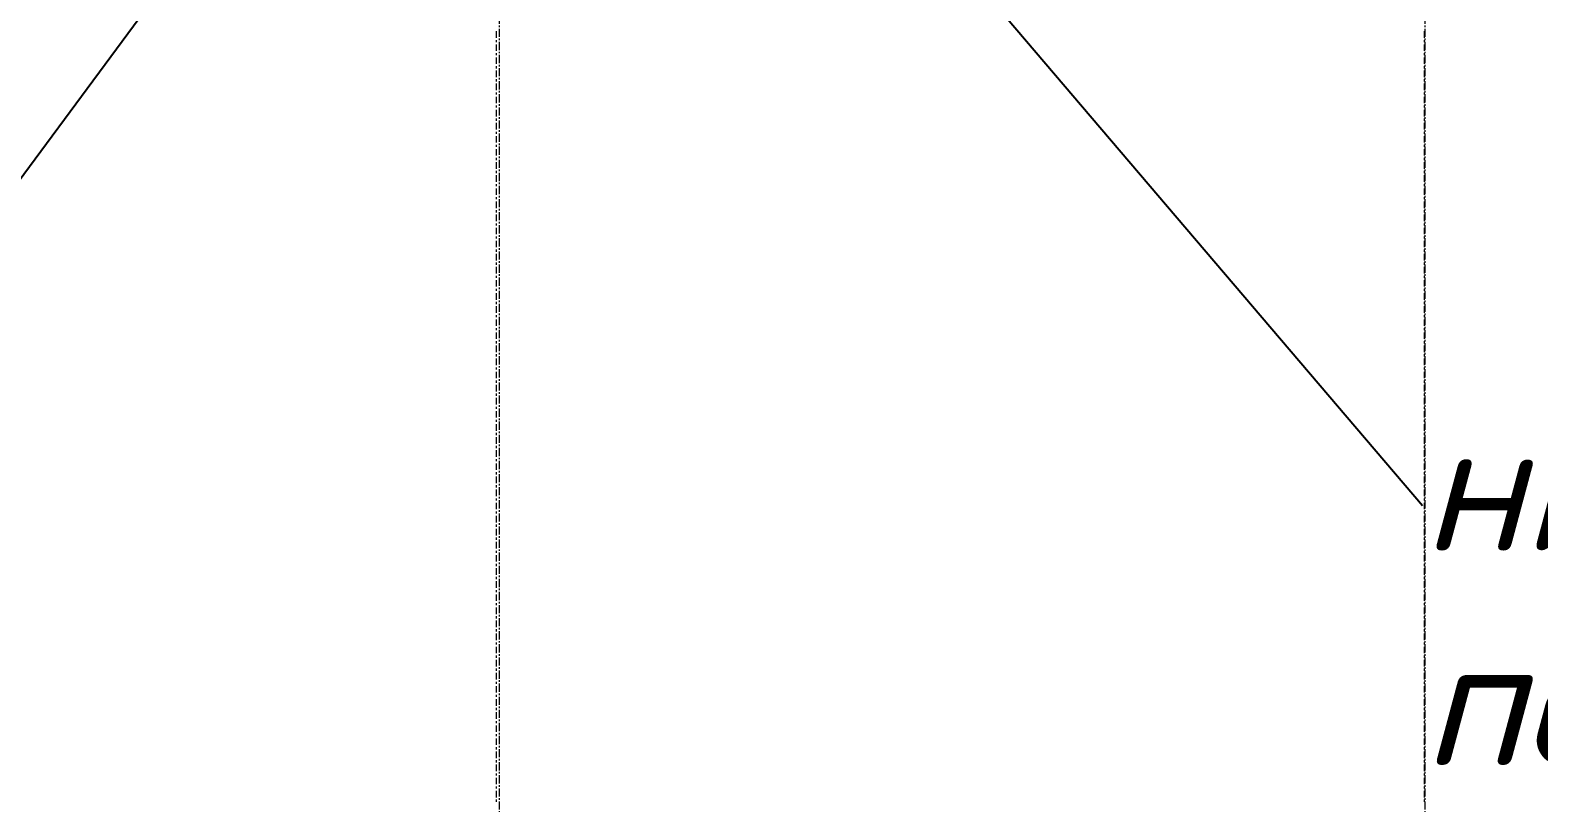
# Model space of a CAD drawing. Header units: millimetres. Extents: x -10178924 to 11692288, y -947381 to 58396.
# Drawn here: x 763454 to 766379, y -830590 to -829091 of the extents above; entities that cross this region are included whole.
import ezdxf

# ---------------------------------------------------------------- set-up
doc = ezdxf.new("R2010")
doc.units = ezdxf.units.MM
doc.linetypes.add('осевая', pattern=[50.8, 31.75, -6.35, 6.35, -6.35])
doc.layers.add('PDF _Размеры осевые', color=7, linetype='Continuous', true_color=0x5d6970)
doc.layers.add('Размеры осевые', color=153, linetype='Continuous', lineweight=9)
doc.layers.add('Текст 0.09', color=250, linetype='Continuous', lineweight=5)
doc.layers.add('ТЗК_ХВС_тонкая', color=7, linetype='Continuous', lineweight=9, true_color=0x005387)
doc.styles.add('НТПИ_ТИ', font='isocpeui.ttf', dxfattribs={"height": 250})

# ---------------------------------------------------------------- blocks, each defined once
blk = doc.blocks.new('A$C5282721b')
at = {"layer": 'Размеры осевые', "color": 251, "linetype": 'осевая', "ltscale": 0.5, "transparency": 33554687}
for p, q in [((42005.07, -52200), (42005.07, -40100)), ((43800, -52200), (43800, -40100))]:
    blk.add_line(p, q, dxfattribs=at)
at = {"layer": 'Текст 0.09', "color": 7, "linetype": 'ByBlock', "lineweight": -2, "ltscale": 100, "transparency": 33554687}
blk.add_line((43794.462, -49222.349), (43794.822, -49222.349), dxfattribs=at)
blk.add_line((43794.462, -49222.349), (43794.822, -49222.349), dxfattribs=at)
blk.add_lwpolyline([(42951.944, -48233.388), (43794.462, -49222.349)], dxfattribs=at)
blk.add_lwpolyline([(42951.944, -48233.388), (43794.462, -49222.349)], dxfattribs=at)
at = {"layer": 'ТЗК_ХВС_тонкая', "linetype": 'ByBlock', "lineweight": -2, "ltscale": 75, "transparency": 33554687}
blk.add_lwpolyline([(41724.505, -47711.362), (40957.746, -48749.162)], dxfattribs=at)
blk.add_lwpolyline([(41724.505, -47711.362), (40957.746, -48749.162)], dxfattribs=at)
at = {"layer": 'Текст 0.09', "color": 7, "ltscale": 100, "transparency": 33554687, "insert": (43794.912, -49059.849), "char_height": 250, "attachment_point": 1, "style": 'НТПИ_ТИ'}
blk.add_mtext('ниша для выпуска\\Pполивочного крана', dxfattribs=at)
blk.add_mtext('ниша для выпуска\\Pполивочного крана', dxfattribs=at)

msp = doc.modelspace()

# ---------------------------------------------------------------- linework, layer by layer
at = {"layer": 'PDF _Размеры осевые', "lineweight": 9}
for points in [[(764357.7, -829105.8), (764357.7, -829093.1)], [(764357.7, -829114.3), (764357.7, -829110.1)], [(764357.7, -829131.2), (764357.7, -829118.5)], [(766156.9, -829105.8), (766156.9, -829093.1)], [(766156.9, -829114.3), (766156.9, -829110.1)], [(766156.9, -829131.2), (766156.9, -829118.5)], [(764357.7, -829139.7), (764357.7, -829135.5)], [(764357.7, -829156.6), (764357.7, -829143.9)], [(766156.9, -829139.7), (766156.9, -829135.5)], [(766156.9, -829156.6), (766156.9, -829143.9)], [(764357.7, -829165.1), (764357.7, -829160.9)], [(764357.7, -829182), (764357.7, -829169.3)], [(766156.9, -829165.1), (766156.9, -829160.9)], [(766156.9, -829182), (766156.9, -829169.3)], [(764357.7, -829190.5), (764357.7, -829186.3)], [(764357.7, -829207.4), (764357.7, -829194.7)], [(766156.9, -829190.5), (766156.9, -829186.3)], [(766156.9, -829207.4), (766156.9, -829194.7)], [(764357.7, -829215.9), (764357.7, -829211.7)], [(764357.7, -829232.8), (764357.7, -829220.1)], [(766156.9, -829215.9), (766156.9, -829211.7)], [(766156.9, -829232.8), (766156.9, -829220.1)], [(764357.7, -829241.3), (764357.7, -829237.1)], [(764357.7, -829258.2), (764357.7, -829245.5)], [(764357.7, -829266.7), (764357.7, -829262.5)], [(766156.9, -829241.3), (766156.9, -829237.1)], [(766156.9, -829258.2), (766156.9, -829245.5)], [(766156.9, -829266.7), (766156.9, -829262.5)], [(764357.7, -829283.6), (764357.7, -829270.9)], [(764357.7, -829292.1), (764357.7, -829287.9)], [(766156.9, -829283.6), (766156.9, -829270.9)], [(766156.9, -829292.1), (766156.9, -829287.9)], [(764357.7, -829309), (764357.7, -829296.3)], [(764357.7, -829317.5), (764357.7, -829313.3)], [(764357.7, -829334.4), (764357.7, -829321.7)], [(766156.9, -829309), (766156.9, -829296.3)], [(766156.9, -829317.5), (766156.9, -829313.3)], [(766156.9, -829334.4), (766156.9, -829321.7)], [(764357.7, -829342.9), (764357.7, -829338.7)], [(764357.7, -829359.8), (764357.7, -829347.1)], [(766156.9, -829342.9), (766156.9, -829338.7)], [(766156.9, -829359.8), (766156.9, -829347.1)], [(764357.7, -829368.3), (764357.7, -829364.1)], [(764357.7, -829385.2), (764357.7, -829372.5)], [(766156.9, -829368.3), (766156.9, -829364.1)], [(766156.9, -829385.2), (766156.9, -829372.5)], [(764357.7, -829393.7), (764357.7, -829389.5)], [(764357.7, -829410.6), (764357.7, -829397.9)], [(766156.9, -829393.7), (766156.9, -829389.5)], [(766156.9, -829410.6), (766156.9, -829397.9)], [(764357.7, -829419.1), (764357.7, -829414.9)], [(764357.7, -829436), (764357.7, -829423.3)], [(764357.7, -829444.5), (764357.7, -829440.3)], [(766156.9, -829419.1), (766156.9, -829414.9)], [(766156.9, -829436), (766156.9, -829423.3)], [(766156.9, -829444.5), (766156.9, -829440.3)], [(764357.7, -829461.4), (764357.7, -829448.7)], [(764357.7, -829469.9), (764357.7, -829465.7)], [(766156.9, -829461.4), (766156.9, -829448.7)], [(766156.9, -829469.9), (766156.9, -829465.7)], [(764357.7, -829486.8), (764357.7, -829474.1)], [(764357.7, -829495.3), (764357.7, -829491.1)], [(766156.9, -829486.8), (766156.9, -829474.1)], [(766156.9, -829495.3), (766156.9, -829491.1)], [(764357.7, -829512.2), (764357.7, -829499.5)], [(764357.7, -829520.7), (764357.7, -829516.5)], [(764357.7, -829537.6), (764357.7, -829524.9)], [(766156.9, -829512.2), (766156.9, -829499.5)], [(766156.9, -829520.7), (766156.9, -829516.5)], [(766156.9, -829537.6), (766156.9, -829524.9)], [(764357.7, -829546.1), (764357.7, -829541.9)], [(764357.7, -829563), (764357.7, -829550.3)], [(766156.9, -829546.1), (766156.9, -829541.9)], [(766156.9, -829563), (766156.9, -829550.3)], [(764357.7, -829571.5), (764357.7, -829567.3)], [(764357.7, -829588.4), (764357.7, -829575.7)], [(766156.9, -829571.5), (766156.9, -829567.3)], [(766156.9, -829588.4), (766156.9, -829575.7)], [(764357.7, -829596.9), (764357.7, -829592.7)], [(764357.7, -829613.8), (764357.7, -829601.1)], [(766156.9, -829596.9), (766156.9, -829592.7)], [(766156.9, -829613.8), (766156.9, -829601.1)], [(764357.7, -829622.3), (764357.7, -829618.1)], [(764357.7, -829639.2), (764357.7, -829626.5)], [(764357.7, -829647.7), (764357.7, -829643.5)], [(766156.9, -829622.3), (766156.9, -829618.1)], [(766156.9, -829639.2), (766156.9, -829626.5)], [(766156.9, -829647.7), (766156.9, -829643.5)], [(764357.7, -829664.6), (764357.7, -829651.9)], [(764357.7, -829673.1), (764357.7, -829668.9)], [(766156.9, -829664.6), (766156.9, -829651.9)], [(766156.9, -829673.1), (766156.9, -829668.9)], [(764357.7, -829690), (764357.7, -829677.3)], [(764357.7, -829698.5), (764357.7, -829694.3)], [(764357.7, -829715.4), (764357.7, -829702.7)], [(766156.9, -829690), (766156.9, -829677.3)], [(766156.9, -829698.5), (766156.9, -829694.3)], [(766156.9, -829715.4), (766156.9, -829702.7)], [(764357.7, -829723.9), (764357.7, -829719.7)], [(764357.7, -829740.8), (764357.7, -829728.1)], [(766156.9, -829723.9), (766156.9, -829719.7)], [(766156.9, -829740.8), (766156.9, -829728.1)], [(764357.7, -829749.3), (764357.7, -829745.1)], [(764357.7, -829766.2), (764357.7, -829753.5)], [(766156.9, -829749.3), (766156.9, -829745.1)], [(766156.9, -829766.2), (766156.9, -829753.5)], [(764357.7, -829774.7), (764357.7, -829770.5)], [(764357.7, -829791.6), (764357.7, -829778.9)], [(766156.9, -829774.7), (766156.9, -829770.5)], [(766156.9, -829791.6), (766156.9, -829778.9)], [(764357.7, -829800.1), (764357.7, -829795.9)], [(764357.7, -829817), (764357.7, -829804.3)], [(766156.9, -829800.1), (766156.9, -829795.9)], [(766156.9, -829817), (766156.9, -829804.3)], [(764357.7, -829825.5), (764357.7, -829821.3)], [(764357.7, -829842.4), (764357.7, -829829.7)], [(764357.7, -829850.9), (764357.7, -829846.7)], [(766156.9, -829825.5), (766156.9, -829821.3)], [(766156.9, -829842.4), (766156.9, -829829.7)], [(766156.9, -829850.9), (766156.9, -829846.7)], [(764357.7, -829867.8), (764357.7, -829855.1)], [(764357.7, -829876.3), (764357.7, -829872.1)], [(766156.9, -829867.8), (766156.9, -829855.1)], [(766156.9, -829876.3), (766156.9, -829872.1)], [(764357.7, -829893.2), (764357.7, -829880.5)], [(764357.7, -829901.7), (764357.7, -829897.5)], [(764357.7, -829918.6), (764357.7, -829905.9)], [(766156.9, -829893.2), (766156.9, -829880.5)], [(766156.9, -829901.7), (766156.9, -829897.5)], [(766156.9, -829918.6), (766156.9, -829905.9)], [(764357.7, -829927.1), (764357.7, -829922.9)], [(764357.7, -829944), (764357.7, -829931.3)], [(766156.9, -829927.1), (766156.9, -829922.9)], [(766156.9, -829944), (766156.9, -829931.3)], [(764357.7, -829952.5), (764357.7, -829948.3)], [(764357.7, -829969.4), (764357.7, -829956.7)], [(766156.9, -829952.5), (766156.9, -829948.3)], [(766156.9, -829969.4), (766156.9, -829956.7)], [(764357.7, -829977.9), (764357.7, -829973.7)], [(764357.7, -829994.8), (764357.7, -829982.1)], [(766156.9, -829977.9), (766156.9, -829973.7)], [(766156.9, -829994.8), (766156.9, -829982.1)], [(764357.7, -830003.3), (764357.7, -829999.1)], [(764357.7, -830020.2), (764357.7, -830007.5)], [(764357.7, -830028.7), (764357.7, -830024.5)], [(766156.9, -830003.3), (766156.9, -829999.1)], [(766156.9, -830020.2), (766156.9, -830007.5)], [(766156.9, -830028.7), (766156.9, -830024.5)], [(764357.7, -830045.6), (764357.7, -830032.9)], [(764357.7, -830054.1), (764357.7, -830049.9)], [(766156.9, -830045.6), (766156.9, -830032.9)], [(766156.9, -830054.1), (766156.9, -830049.9)], [(764357.7, -830071), (764357.7, -830058.3)], [(764357.7, -830079.5), (764357.7, -830075.3)], [(764357.7, -830096.4), (764357.7, -830083.7)], [(766156.9, -830071), (766156.9, -830058.3)], [(766156.9, -830079.5), (766156.9, -830075.3)], [(766156.9, -830096.4), (766156.9, -830083.7)], [(764357.7, -830104.9), (764357.7, -830100.7)], [(764357.7, -830121.8), (764357.7, -830109.1)], [(766156.9, -830104.9), (766156.9, -830100.7)], [(766156.9, -830121.8), (766156.9, -830109.1)], [(764357.7, -830130.3), (764357.7, -830126.1)], [(764357.7, -830147.2), (764357.7, -830134.5)], [(766156.9, -830130.3), (766156.9, -830126.1)], [(766156.9, -830147.2), (766156.9, -830134.5)], [(764357.7, -830155.7), (764357.7, -830151.5)], [(764357.7, -830172.6), (764357.7, -830159.9)], [(766156.9, -830155.7), (766156.9, -830151.5)], [(766156.9, -830172.6), (766156.9, -830159.9)], [(764357.7, -830181.1), (764357.7, -830176.9)], [(764357.7, -830198), (764357.7, -830185.3)], [(766156.9, -830181.1), (766156.9, -830176.9)], [(766156.9, -830198), (766156.9, -830185.3)], [(764357.7, -830206.5), (764357.7, -830202.3)], [(764357.7, -830223.4), (764357.7, -830210.7)], [(764357.7, -830231.9), (764357.7, -830227.7)], [(766156.9, -830206.5), (766156.9, -830202.3)], [(766156.9, -830223.4), (766156.9, -830210.7)], [(766156.9, -830231.9), (766156.9, -830227.7)], [(764357.7, -830248.8), (764357.7, -830236.1)], [(764357.7, -830257.3), (764357.7, -830253.1)], [(766156.9, -830248.8), (766156.9, -830236.1)], [(766156.9, -830257.3), (766156.9, -830253.1)], [(764357.7, -830274.2), (764357.7, -830261.5)], [(764357.7, -830282.7), (764357.7, -830278.5)], [(764357.7, -830299.6), (764357.7, -830286.9)], [(766156.9, -830274.2), (766156.9, -830261.5)], [(766156.9, -830282.7), (766156.9, -830278.5)], [(766156.9, -830299.6), (766156.9, -830286.9)], [(764357.7, -830308.1), (764357.7, -830303.9)], [(764357.7, -830325), (764357.7, -830312.3)], [(766156.9, -830308.1), (766156.9, -830303.9)], [(766156.9, -830325), (766156.9, -830312.3)], [(764357.7, -830333.5), (764357.7, -830329.3)], [(764357.7, -830350.4), (764357.7, -830337.7)], [(766156.9, -830333.5), (766156.9, -830329.3)], [(766156.9, -830350.4), (766156.9, -830337.7)], [(764357.7, -830358.9), (764357.7, -830354.7)], [(764357.7, -830375.8), (764357.7, -830363.1)], [(766156.9, -830358.9), (766156.9, -830354.7)], [(766156.9, -830375.8), (766156.9, -830363.1)], [(764357.7, -830384.3), (764357.7, -830380.1)], [(764357.7, -830401.2), (764357.7, -830388.5)], [(764357.7, -830409.7), (764357.7, -830405.5)], [(766156.9, -830384.3), (766156.9, -830380.1)], [(766156.9, -830401.2), (766156.9, -830388.5)], [(766156.9, -830409.7), (766156.9, -830405.5)], [(764357.7, -830426.6), (764357.7, -830413.9)], [(764357.7, -830435.1), (764357.7, -830430.9)], [(766156.9, -830426.6), (766156.9, -830413.9)], [(766156.9, -830435.1), (766156.9, -830430.9)], [(764357.7, -830452), (764357.7, -830439.3)], [(764357.7, -830460.5), (764357.7, -830456.3)], [(766156.9, -830452), (766156.9, -830439.3)], [(766156.9, -830460.5), (766156.9, -830456.3)], [(764357.7, -830477.4), (764357.7, -830464.7)], [(764357.7, -830485.9), (764357.7, -830481.7)], [(764357.7, -830502.8), (764357.7, -830490.1)], [(766156.9, -830477.4), (766156.9, -830464.7)], [(766156.9, -830485.9), (766156.9, -830481.7)], [(766156.9, -830502.8), (766156.9, -830490.1)], [(764357.7, -830511.3), (764357.7, -830507.1)], [(764357.7, -830528.2), (764357.7, -830515.5)], [(766156.9, -830511.3), (766156.9, -830507.1)], [(766156.9, -830528.2), (766156.9, -830515.5)], [(764357.7, -830536.7), (764357.7, -830532.5)], [(764357.7, -830553.6), (764357.7, -830540.9)], [(766156.9, -830536.7), (766156.9, -830532.5)], [(766156.9, -830553.6), (766156.9, -830540.9)], [(764357.7, -830562.1), (764357.7, -830557.9)], [(764357.7, -830579), (764357.7, -830566.3)], [(766156.9, -830562.1), (766156.9, -830557.9)], [(766156.9, -830579), (766156.9, -830566.3)], [(764357.7, -830587.5), (764357.7, -830583.3)], [(766156.9, -830587.5), (766156.9, -830583.3)]]:
    msp.add_lwpolyline(points, dxfattribs=at)

# ---------------------------------------------------------------- block references
msp.add_blockref('A$C5282721b', (722358.6, -780790.4))

doc.saveas('drawing.dxf')
